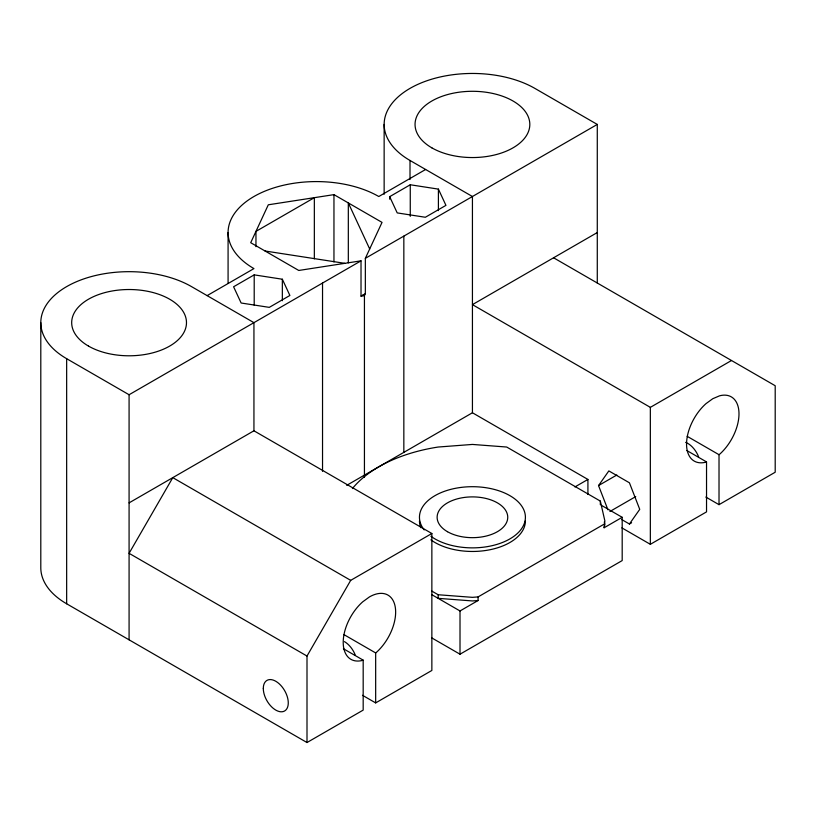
<?xml version="1.0" encoding="UTF-8"?>
<svg xmlns="http://www.w3.org/2000/svg" width="816" height="816" viewBox="0 0 816 816"><rect width="100%" height="100%" fill="white"/><g stroke="black" fill="none" stroke-linecap="round" stroke-linejoin="round"><path stroke-width="1.22" d="M431.531 637.765L460.01 654.208L622.19 560.572L622.19 517.313L604.115 527.758L604.86 520.883L600.341 501.095L506.705 447.035L472.433 444.434L438.161 447.035A132.427 76.459 0 0 0 352.42 488.56M604.115 527.758L604.86 524.494L604.289 522.016M365.344 258.335L382.031 222.391L333.958 194.636L268.301 204.796L250.706 242.709L298.768 270.463L361.019 260.834L361.019 296.157L364.436 295.627L365.344 293.658L365.344 258.335L597.281 124.43L597.281 283.009M343.414 648.73L363.181 660.144L363.181 710.104L307 742.54L307 656.044L350.696 580.36L431.858 533.501L431.858 670.456L375.666 702.902L362.488 695.293M607.94 509.806L598.536 485.571L608.838 470.914L629.432 482.807L639.734 509.357L629.432 524.005L621.843 519.629M375.666 702.902L375.666 652.933L376.217 652.535A37.077 21.41 -60 0 0 395.423 608.246A37.077 21.41 -60 0 0 369.424 596.935L362.641 601.882A37.077 21.41 -60 0 0 343.21 642.345A37.077 21.41 -60 0 0 362.641 660.368L363.181 660.144M705.84 497.056L719.018 504.665L719.018 454.706L719.559 454.308A37.077 21.41 -60 0 0 738.99 413.845A37.077 21.41 -60 0 0 719.559 395.821L712.776 398.708L705.983 403.655A37.077 21.41 -60 0 0 686.552 444.118A37.077 21.41 -60 0 0 705.983 462.142L706.534 461.907L706.534 511.877L650.342 544.313L621.874 527.87M207.121 295.627L253.939 268.597A88.281 50.969 0 0 1 253.939 196.513A88.281 50.969 0 0 1 378.787 196.513L425.615 169.483M254.204 274.87L233.6 286.763L241.138 303.011L269.28 307.367L289.884 295.474L282.346 279.225L254.204 274.87L254.204 305.194M389.671 196.666L410.264 184.763L438.406 189.118L445.944 205.367L425.35 217.26L397.208 212.905L389.671 196.666L389.671 199.186M431.858 533.501L253.939 430.787L253.939 322.657L191.515 286.61A88.281 50.969 0 0 0 66.657 286.61A88.281 50.969 0 0 0 66.657 358.693L129.081 394.74L361.019 260.834M361.019 296.157L365.344 293.658M129.081 502.87L253.939 430.787M597.281 232.55L472.433 304.633L650.342 407.357L731.503 360.499M346.708 485.347L472.433 412.763L587.918 479.441L587.918 494.486M574.923 486.938L587.918 479.441M598.536 485.571L616.835 475.004M609.909 511.489L635.746 496.577M431.542 590.927L438.161 594.742L472.433 597.343L478.084 596.914L604.115 524.158M431.572 594.548L460.01 610.96L478.084 600.515L478.084 596.914M629.432 524.005L631.584 522.77M719.018 504.665L775.2 472.229L775.2 385.733L553.585 257.785M478.084 600.515L472.433 600.943L438.161 598.342L438.161 594.742M265.057 251.002L344.821 263.333M597.281 124.43L534.857 88.383A88.281 50.969 0 0 0 410.009 88.383A88.281 50.969 0 0 0 410.009 160.466L410.009 179.52M410.009 160.466L472.433 196.513L472.433 412.763M687.164 436.315L719.018 454.706M686.766 450.493L706.534 461.907M363.181 294.902L364.436 295.627L364.436 477.421M601.443 505.339L622.19 517.313M350.696 580.36L172.788 477.635L129.081 553.319L307 656.044M343.822 634.542L375.666 652.933M40.8 322.657L40.8 567.742A88.281 50.969 0 0 0 66.657 603.789L307 742.54M369.689 248.982L348.32 202.929L348.32 262.823M650.342 407.357L650.342 544.313M600.341 501.095L600.341 504.706M460.01 610.96L460.01 654.208M438.406 189.118L438.406 210.599M410.264 184.763L410.264 216.362M403.838 236.11L403.838 452.37M384.142 124.43L384.142 194.269M333.958 194.636L333.958 261.946M322.534 283.05L322.534 471.322M314.344 258.845L314.344 197.676L255.959 231.387L255.959 246.677M282.346 279.225L282.346 300.706M228.082 232.55L228.082 283.346M129.081 394.74L129.081 639.826M66.657 358.693L66.657 603.789M424.187 529.91A52.969 30.58 0 0 1 473.321 486.703A52.969 30.58 0 0 1 519.914 530.839A52.969 30.58 0 0 1 430.879 536.255M525.402 520.883A52.969 30.58 0 0 1 489.824 549.77A52.969 30.58 0 0 1 430.879 539.855M420.791 527.697A52.969 30.58 0 0 1 419.465 520.883M344.454 641.631A17.656 10.19 60 0 1 355.266 655.075M685.634 442.364A17.656 10.19 60 0 1 698.618 456.848M447.464 531.695A35.312 20.39 0 0 0 506.542 522.556A35.312 20.39 0 0 0 463.294 497.587A35.312 20.39 0 0 0 447.464 531.695M263.303 688.48A17.656 10.19 60 0 0 282.03 711.776A17.656 10.19 60 0 0 282.03 686.807A17.656 10.19 60 0 0 263.303 688.48M431.858 147.849A57.385 33.13 0 0 0 527.86 132.998A57.385 33.13 0 0 0 457.582 92.422A57.385 33.13 0 0 0 431.858 147.849M88.505 346.086A57.385 33.13 0 0 0 184.518 331.235A57.385 33.13 0 0 0 114.23 290.649A57.385 33.13 0 0 0 88.505 346.086"/></g></svg>
